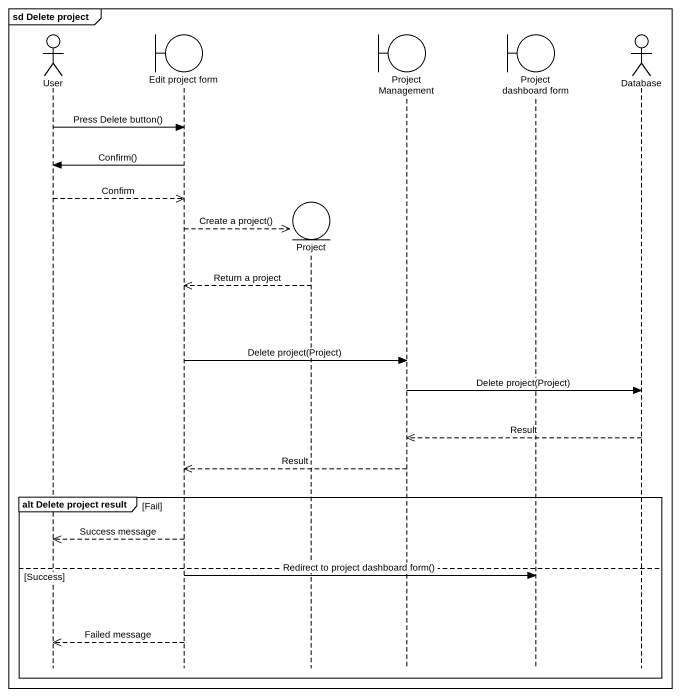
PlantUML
@startuml
mainframe sd Delete project
hide footbox
actor User
boundary "Edit project form" as Edit_project_form
entity Project
boundary ProjectManagement
boundary "Project dashboard form" as Project_dashboard_form
actor "Database" as Database_

User -> Edit_project_form : Press Delete button()
Edit_project_form -> User : Confirm()
User -->> Edit_project_form : Confirm
Edit_project_form -->> Project ** : Create a project()
Project -->> Edit_project_form : Return a project
Edit_project_form -> ProjectManagement : Delete project(Project)
ProjectManagement -> Database_ : Delete project(Project)
Database_ -->> ProjectManagement : Result
ProjectManagement -->> Edit_project_form : Result
group alt Delete project result [Fail]
  Edit_project_form -->> User : Success message
else Success
  Edit_project_form -> Project_dashboard_form : Redirect to project dashboard form()
  Edit_project_form -->> User : Failed message
end
@enduml
